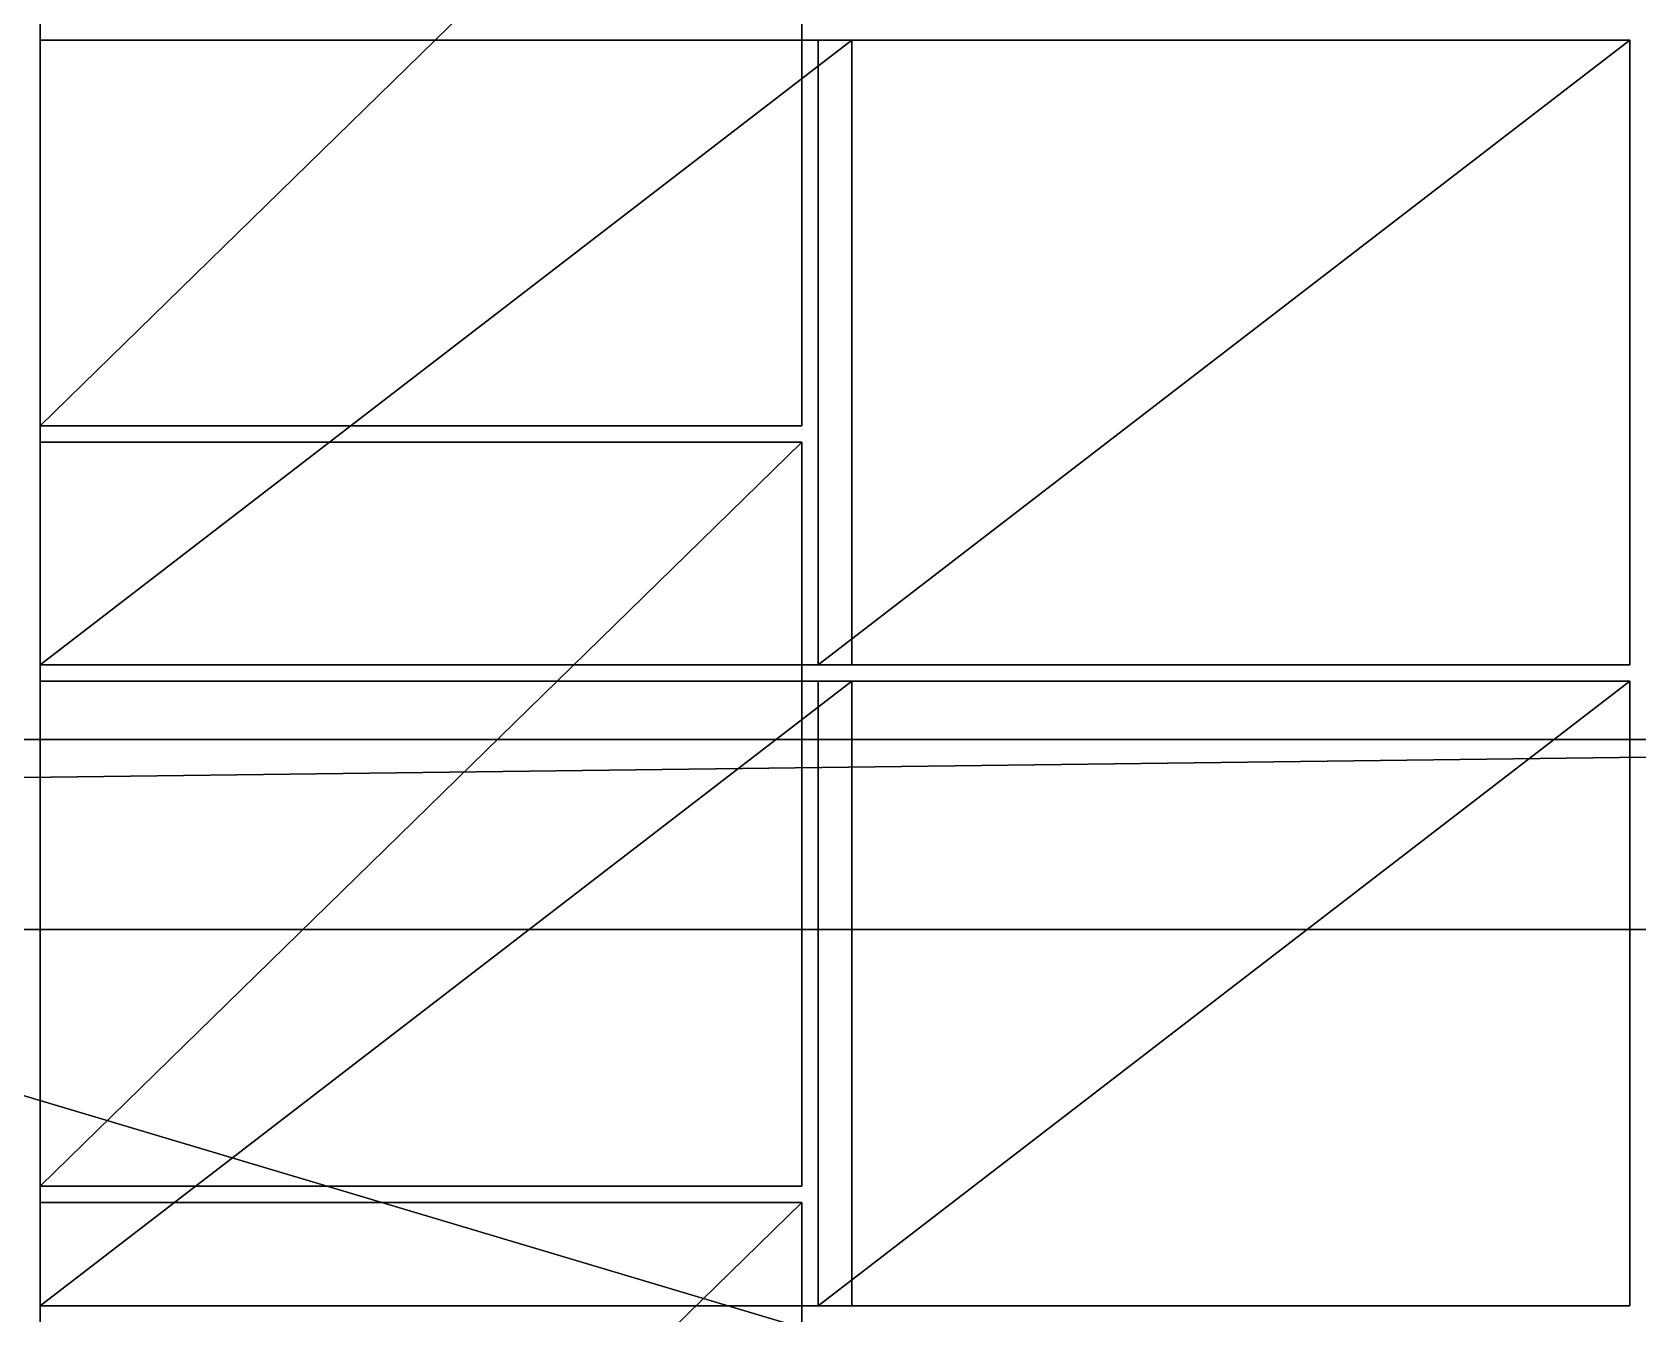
# Model space of a CAD drawing. Header units: millimetres. Extents: x -2700 to 8540, y -1280 to 1295.
# Drawn here: x 6241 to 7424, y -753 to 191 of the extents above; entities that cross this region are included whole.
import ezdxf

# ---------------------------------------------------------------- set-up
doc = ezdxf.new("R2010")
doc.units = ezdxf.units.MM

msp = doc.modelspace()

# ---------------------------------------------------------------- linework, layer by layer
at = {"layer": 'CAD_75LAB'}
for points in [[(8540, -1280, 1090), (-40, -1280, 1090), (-40, 1280, 1090)], [(8540, 1280, 1090), (8540, -1280, 1090), (-40, 1280, 1090)], [(8540, -1280, 1180), (-40, 1280, 1180), (-40, -1280, 1180)], [(8540, 1280, 1180), (-40, 1280, 1180), (8540, -1280, 1180)], [(6247, -99, 1183), (6247, 449, 1327), (6247, 449, 1183)], [(6247, -99, 1327), (6247, 449, 1327), (6247, -99, 1183)], [(6808, 449, 1183), (6247, -99, 1183), (6247, 449, 1183)], [(6808, 449, 1183), (6808, -99, 1183), (6247, -99, 1183)], [(6808, 449, 1327), (6247, 449, 1327), (6247, -99, 1327)], [(6808, 449, 1327), (6247, -99, 1327), (6808, -99, 1327)], [(6247, -99, 1333), (6247, 449, 1477), (6247, 449, 1333)], [(6247, -99, 1477), (6247, 449, 1477), (6247, -99, 1333)], [(6808, 449, 1333), (6247, -99, 1333), (6247, 449, 1333)], [(6808, 449, 1333), (6808, -99, 1333), (6247, -99, 1333)], [(6808, 449, 1477), (6247, 449, 1477), (6247, -99, 1477)], [(6808, 449, 1477), (6247, -99, 1477), (6808, -99, 1477)], [(6247, -99, 1483), (6247, 449, 1627), (6247, 449, 1483)], [(6247, -99, 1627), (6247, 449, 1627), (6247, -99, 1483)], [(6808, 449, 1483), (6247, -99, 1483), (6247, 449, 1483)], [(6808, 449, 1483), (6808, -99, 1483), (6247, -99, 1483)], [(6808, 449, 1627), (6247, 449, 1627), (6247, -99, 1627)], [(6808, 449, 1627), (6247, -99, 1627), (6808, -99, 1627)], [(6247, -99, 1633), (6247, 449, 1777), (6247, 449, 1633)], [(6247, -99, 1777), (6247, 449, 1777), (6247, -99, 1633)], [(6808, 449, 1633), (6247, -99, 1633), (6247, 449, 1633)], [(6808, 449, 1633), (6808, -99, 1633), (6247, -99, 1633)], [(6808, 449, 1777), (6247, 449, 1777), (6247, -99, 1777)], [(6808, 449, 1777), (6247, -99, 1777), (6808, -99, 1777)], [(6247, -99, 1783), (6247, 449, 1927), (6247, 449, 1783)], [(6247, -99, 1927), (6247, 449, 1927), (6247, -99, 1783)], [(6808, 449, 1783), (6247, -99, 1783), (6247, 449, 1783)], [(6808, 449, 1783), (6808, -99, 1783), (6247, -99, 1783)], [(6808, 449, 1927), (6247, 449, 1927), (6247, -99, 1927)], [(6808, 449, 1927), (6247, -99, 1927), (6808, -99, 1927)], [(6247, -99, 1933), (6247, 449, 2077), (6247, 449, 1933)], [(6247, -99, 2077), (6247, 449, 2077), (6247, -99, 1933)], [(6808, 449, 1933), (6247, -99, 1933), (6247, 449, 1933)], [(6808, 449, 1933), (6808, -99, 1933), (6247, -99, 1933)], [(6808, 449, 2077), (6247, 449, 2077), (6247, -99, 2077)], [(6808, 449, 2077), (6247, -99, 2077), (6808, -99, 2077)], [(6247, -99, 2083), (6247, 449, 2227), (6247, 449, 2083)], [(6247, -99, 2227), (6247, 449, 2227), (6247, -99, 2083)], [(6808, 449, 2083), (6247, -99, 2083), (6247, 449, 2083)], [(6808, 449, 2083), (6808, -99, 2083), (6247, -99, 2083)], [(6808, 449, 2227), (6247, 449, 2227), (6247, -99, 2227)], [(6808, 449, 2227), (6247, -99, 2227), (6808, -99, 2227)], [(6247, -99, 2233), (6247, 449, 2377), (6247, 449, 2233)], [(6247, -99, 2377), (6247, 449, 2377), (6247, -99, 2233)], [(6808, 449, 2233), (6247, -99, 2233), (6247, 449, 2233)], [(6808, 449, 2233), (6808, -99, 2233), (6247, -99, 2233)], [(6808, 449, 2377), (6247, 449, 2377), (6247, -99, 2377)], [(6808, 449, 2377), (6247, -99, 2377), (6808, -99, 2377)], [(6247, -99, 2383), (6247, 449, 2527), (6247, 449, 2383)], [(6247, -99, 2527), (6247, 449, 2527), (6247, -99, 2383)], [(6808, 449, 2383), (6247, -99, 2383), (6247, 449, 2383)], [(6808, 449, 2383), (6808, -99, 2383), (6247, -99, 2383)], [(6808, 449, 2527), (6247, 449, 2527), (6247, -99, 2527)], [(6808, 449, 2527), (6247, -99, 2527), (6808, -99, 2527)], [(6247, -99, 2533), (6247, 449, 2677), (6247, 449, 2533)], [(6247, -99, 2677), (6247, 449, 2677), (6247, -99, 2533)], [(6808, 449, 2533), (6247, -99, 2533), (6247, 449, 2533)], [(6808, 449, 2533), (6808, -99, 2533), (6247, -99, 2533)], [(6808, 449, 2677), (6247, 449, 2677), (6247, -99, 2677)], [(6808, 449, 2677), (6247, -99, 2677), (6808, -99, 2677)], [(6808, -99, 1183), (6808, 449, 1183), (6808, 449, 1327)], [(6808, -99, 1327), (6808, -99, 1183), (6808, 449, 1327)], [(6808, -99, 1333), (6808, 449, 1333), (6808, 449, 1477)], [(6808, -99, 1477), (6808, -99, 1333), (6808, 449, 1477)], [(6808, -99, 1483), (6808, 449, 1483), (6808, 449, 1627)], [(6808, -99, 1627), (6808, -99, 1483), (6808, 449, 1627)], [(6808, -99, 1633), (6808, 449, 1633), (6808, 449, 1777)], [(6808, -99, 1777), (6808, -99, 1633), (6808, 449, 1777)], [(6808, -99, 1783), (6808, 449, 1783), (6808, 449, 1927)], [(6808, -99, 1927), (6808, -99, 1783), (6808, 449, 1927)], [(6808, -99, 1933), (6808, 449, 1933), (6808, 449, 2077)], [(6808, -99, 2077), (6808, -99, 1933), (6808, 449, 2077)], [(6808, -99, 2083), (6808, 449, 2083), (6808, 449, 2227)], [(6808, -99, 2227), (6808, -99, 2083), (6808, 449, 2227)], [(6808, -99, 2233), (6808, 449, 2233), (6808, 449, 2377)], [(6808, -99, 2377), (6808, -99, 2233), (6808, 449, 2377)], [(6808, -99, 2383), (6808, 449, 2383), (6808, 449, 2527)], [(6808, -99, 2527), (6808, -99, 2383), (6808, 449, 2527)], [(6808, -99, 2533), (6808, 449, 2533), (6808, 449, 2677)], [(6808, -99, 2677), (6808, -99, 2533), (6808, 449, 2677)], [(6247, -275, 2683), (6247, 185, 2821), (6247, 185, 2683)], [(6247, -275, 2821), (6247, 185, 2821), (6247, -275, 2683)], [(6845, 185, 2821), (6845, 185, 2683), (6247, 185, 2683)], [(6845, 185, 2821), (6247, 185, 2683), (6247, 185, 2821)], [(6845, 185, 2683), (6247, -275, 2683), (6247, 185, 2683)], [(6845, 185, 2683), (6845, -275, 2683), (6247, -275, 2683)], [(6845, 185, 2821), (6247, 185, 2821), (6247, -275, 2821)], [(6845, 185, 2821), (6247, -275, 2821), (6845, -275, 2821)], [(6247, -275, 2827), (6247, 185, 2965), (6247, 185, 2827)], [(6247, -275, 2965), (6247, 185, 2965), (6247, -275, 2827)], [(6845, 185, 2965), (6845, 185, 2827), (6247, 185, 2827)], [(6845, 185, 2965), (6247, 185, 2827), (6247, 185, 2965)], [(6845, 185, 2827), (6247, -275, 2827), (6247, 185, 2827)], [(6845, 185, 2827), (6845, -275, 2827), (6247, -275, 2827)], [(6845, 185, 2965), (6247, 185, 2965), (6247, -275, 2965)], [(6845, 185, 2965), (6247, -275, 2965), (6845, -275, 2965)], [(6247, -275, 2971), (6247, 185, 3109), (6247, 185, 2971)], [(6247, -275, 3109), (6247, 185, 3109), (6247, -275, 2971)], [(6845, 185, 3109), (6845, 185, 2971), (6247, 185, 2971)], [(6845, 185, 3109), (6247, 185, 2971), (6247, 185, 3109)], [(6845, 185, 2971), (6247, -275, 2971), (6247, 185, 2971)], [(6845, 185, 2971), (6845, -275, 2971), (6247, -275, 2971)], [(6845, 185, 3109), (6247, 185, 3109), (6247, -275, 3109)], [(6845, 185, 3109), (6247, -275, 3109), (6845, -275, 3109)], [(6247, -275, 3115), (6247, 185, 3253), (6247, 185, 3115)], [(6247, -275, 3253), (6247, 185, 3253), (6247, -275, 3115)], [(6845, 185, 3253), (6845, 185, 3115), (6247, 185, 3115)], [(6845, 185, 3253), (6247, 185, 3115), (6247, 185, 3253)], [(6845, 185, 3115), (6247, -275, 3115), (6247, 185, 3115)], [(6845, 185, 3115), (6845, -275, 3115), (6247, -275, 3115)], [(6845, 185, 3253), (6247, 185, 3253), (6247, -275, 3253)], [(6845, 185, 3253), (6247, -275, 3253), (6845, -275, 3253)], [(6247, -275, 3259), (6247, 185, 3397), (6247, 185, 3259)], [(6247, -275, 3397), (6247, 185, 3397), (6247, -275, 3259)], [(6845, 185, 3397), (6845, 185, 3259), (6247, 185, 3259)], [(6845, 185, 3397), (6247, 185, 3259), (6247, 185, 3397)], [(6845, 185, 3259), (6247, -275, 3259), (6247, 185, 3259)], [(6845, 185, 3259), (6845, -275, 3259), (6247, -275, 3259)], [(6845, 185, 3397), (6247, 185, 3397), (6247, -275, 3397)], [(6845, 185, 3397), (6247, -275, 3397), (6845, -275, 3397)], [(6247, -275, 3403), (6247, 185, 3541), (6247, 185, 3403)], [(6247, -275, 3541), (6247, 185, 3541), (6247, -275, 3403)], [(6845, 185, 3541), (6845, 185, 3403), (6247, 185, 3403)], [(6845, 185, 3541), (6247, 185, 3403), (6247, 185, 3541)], [(6845, 185, 3403), (6247, -275, 3403), (6247, 185, 3403)], [(6845, 185, 3403), (6845, -275, 3403), (6247, -275, 3403)], [(6845, 185, 3541), (6247, 185, 3541), (6247, -275, 3541)], [(6845, 185, 3541), (6247, -275, 3541), (6845, -275, 3541)], [(6820, -275, 1183), (6820, 185, 1321), (6820, 185, 1183)], [(6820, -275, 1321), (6820, 185, 1321), (6820, -275, 1183)], [(7418, 185, 1321), (7418, 185, 1183), (6820, 185, 1183)], [(7418, 185, 1321), (6820, 185, 1183), (6820, 185, 1321)], [(7418, 185, 1183), (6820, -275, 1183), (6820, 185, 1183)], [(7418, 185, 1183), (7418, -275, 1183), (6820, -275, 1183)], [(7418, 185, 1321), (6820, 185, 1321), (6820, -275, 1321)], [(7418, 185, 1321), (6820, -275, 1321), (7418, -275, 1321)], [(6820, -275, 1327), (6820, 185, 1465), (6820, 185, 1327)], [(6820, -275, 1465), (6820, 185, 1465), (6820, -275, 1327)], [(7418, 185, 1465), (7418, 185, 1327), (6820, 185, 1327)], [(7418, 185, 1465), (6820, 185, 1327), (6820, 185, 1465)], [(7418, 185, 1327), (6820, -275, 1327), (6820, 185, 1327)], [(7418, 185, 1327), (7418, -275, 1327), (6820, -275, 1327)], [(7418, 185, 1465), (6820, 185, 1465), (6820, -275, 1465)], [(7418, 185, 1465), (6820, -275, 1465), (7418, -275, 1465)], [(6820, -275, 1471), (6820, 185, 1609), (6820, 185, 1471)], [(6820, -275, 1609), (6820, 185, 1609), (6820, -275, 1471)], [(7418, 185, 1609), (7418, 185, 1471), (6820, 185, 1471)], [(7418, 185, 1609), (6820, 185, 1471), (6820, 185, 1609)], [(7418, 185, 1471), (6820, -275, 1471), (6820, 185, 1471)], [(7418, 185, 1471), (7418, -275, 1471), (6820, -275, 1471)], [(7418, 185, 1609), (6820, 185, 1609), (6820, -275, 1609)], [(7418, 185, 1609), (6820, -275, 1609), (7418, -275, 1609)], [(6820, -275, 1615), (6820, 185, 1753), (6820, 185, 1615)], [(6820, -275, 1753), (6820, 185, 1753), (6820, -275, 1615)], [(7418, 185, 1753), (7418, 185, 1615), (6820, 185, 1615)], [(7418, 185, 1753), (6820, 185, 1615), (6820, 185, 1753)], [(7418, 185, 1615), (6820, -275, 1615), (6820, 185, 1615)], [(7418, 185, 1615), (7418, -275, 1615), (6820, -275, 1615)], [(7418, 185, 1753), (6820, 185, 1753), (6820, -275, 1753)], [(7418, 185, 1753), (6820, -275, 1753), (7418, -275, 1753)], [(6820, -275, 1759), (6820, 185, 1897), (6820, 185, 1759)], [(6820, -275, 1897), (6820, 185, 1897), (6820, -275, 1759)], [(7418, 185, 1897), (7418, 185, 1759), (6820, 185, 1759)], [(7418, 185, 1897), (6820, 185, 1759), (6820, 185, 1897)], [(7418, 185, 1759), (6820, -275, 1759), (6820, 185, 1759)], [(7418, 185, 1759), (7418, -275, 1759), (6820, -275, 1759)], [(7418, 185, 1897), (6820, 185, 1897), (6820, -275, 1897)], [(7418, 185, 1897), (6820, -275, 1897), (7418, -275, 1897)], [(6820, -275, 1903), (6820, 185, 2041), (6820, 185, 1903)], [(6820, -275, 2041), (6820, 185, 2041), (6820, -275, 1903)], [(7418, 185, 2041), (7418, 185, 1903), (6820, 185, 1903)], [(7418, 185, 2041), (6820, 185, 1903), (6820, 185, 2041)], [(7418, 185, 1903), (6820, -275, 1903), (6820, 185, 1903)], [(7418, 185, 1903), (7418, -275, 1903), (6820, -275, 1903)], [(7418, 185, 2041), (6820, 185, 2041), (6820, -275, 2041)], [(7418, 185, 2041), (6820, -275, 2041), (7418, -275, 2041)], [(6820, -275, 2047), (6820, 185, 2185), (6820, 185, 2047)], [(6820, -275, 2185), (6820, 185, 2185), (6820, -275, 2047)], [(7418, 185, 2185), (7418, 185, 2047), (6820, 185, 2047)], [(7418, 185, 2185), (6820, 185, 2047), (6820, 185, 2185)], [(7418, 185, 2047), (6820, -275, 2047), (6820, 185, 2047)], [(7418, 185, 2047), (7418, -275, 2047), (6820, -275, 2047)], [(7418, 185, 2185), (6820, 185, 2185), (6820, -275, 2185)], [(7418, 185, 2185), (6820, -275, 2185), (7418, -275, 2185)], [(6820, -275, 2191), (6820, 185, 2329), (6820, 185, 2191)], [(6820, -275, 2329), (6820, 185, 2329), (6820, -275, 2191)], [(7418, 185, 2329), (7418, 185, 2191), (6820, 185, 2191)], [(7418, 185, 2329), (6820, 185, 2191), (6820, 185, 2329)], [(7418, 185, 2191), (6820, -275, 2191), (6820, 185, 2191)], [(7418, 185, 2191), (7418, -275, 2191), (6820, -275, 2191)], [(7418, 185, 2329), (6820, 185, 2329), (6820, -275, 2329)], [(7418, 185, 2329), (6820, -275, 2329), (7418, -275, 2329)], [(6820, -275, 2335), (6820, 185, 2473), (6820, 185, 2335)], [(6820, -275, 2473), (6820, 185, 2473), (6820, -275, 2335)], [(7418, 185, 2473), (7418, 185, 2335), (6820, 185, 2335)], [(7418, 185, 2473), (6820, 185, 2335), (6820, 185, 2473)], [(7418, 185, 2335), (6820, -275, 2335), (6820, 185, 2335)], [(7418, 185, 2335), (7418, -275, 2335), (6820, -275, 2335)], [(7418, 185, 2473), (6820, 185, 2473), (6820, -275, 2473)], [(7418, 185, 2473), (6820, -275, 2473), (7418, -275, 2473)], [(6820, -275, 2479), (6820, 185, 2617), (6820, 185, 2479)], [(6820, -275, 2617), (6820, 185, 2617), (6820, -275, 2479)], [(7418, 185, 2617), (7418, 185, 2479), (6820, 185, 2479)], [(7418, 185, 2617), (6820, 185, 2479), (6820, 185, 2617)], [(7418, 185, 2479), (6820, -275, 2479), (6820, 185, 2479)], [(7418, 185, 2479), (7418, -275, 2479), (6820, -275, 2479)], [(7418, 185, 2617), (6820, 185, 2617), (6820, -275, 2617)], [(7418, 185, 2617), (6820, -275, 2617), (7418, -275, 2617)], [(6845, -275, 2683), (6845, 185, 2683), (6845, 185, 2821)], [(6845, -275, 2821), (6845, -275, 2683), (6845, 185, 2821)], [(6845, -275, 2827), (6845, 185, 2827), (6845, 185, 2965)], [(6845, -275, 2965), (6845, -275, 2827), (6845, 185, 2965)], [(6845, -275, 2971), (6845, 185, 2971), (6845, 185, 3109)], [(6845, -275, 3109), (6845, -275, 2971), (6845, 185, 3109)], [(6845, -275, 3115), (6845, 185, 3115), (6845, 185, 3253)], [(6845, -275, 3253), (6845, -275, 3115), (6845, 185, 3253)], [(6845, -275, 3259), (6845, 185, 3259), (6845, 185, 3397)], [(6845, -275, 3397), (6845, -275, 3259), (6845, 185, 3397)], [(6845, -275, 3403), (6845, 185, 3403), (6845, 185, 3541)], [(6845, -275, 3541), (6845, -275, 3403), (6845, 185, 3541)], [(7418, -275, 1183), (7418, 185, 1183), (7418, 185, 1321)], [(7418, -275, 1321), (7418, -275, 1183), (7418, 185, 1321)], [(7418, -275, 1327), (7418, 185, 1327), (7418, 185, 1465)], [(7418, -275, 1465), (7418, -275, 1327), (7418, 185, 1465)], [(7418, -275, 1471), (7418, 185, 1471), (7418, 185, 1609)], [(7418, -275, 1609), (7418, -275, 1471), (7418, 185, 1609)], [(7418, -275, 1615), (7418, 185, 1615), (7418, 185, 1753)], [(7418, -275, 1753), (7418, -275, 1615), (7418, 185, 1753)], [(7418, -275, 1759), (7418, 185, 1759), (7418, 185, 1897)], [(7418, -275, 1897), (7418, -275, 1759), (7418, 185, 1897)], [(7418, -275, 1903), (7418, 185, 1903), (7418, 185, 2041)], [(7418, -275, 2041), (7418, -275, 1903), (7418, 185, 2041)], [(7418, -275, 2047), (7418, 185, 2047), (7418, 185, 2185)], [(7418, -275, 2185), (7418, -275, 2047), (7418, 185, 2185)], [(7418, -275, 2191), (7418, 185, 2191), (7418, 185, 2329)], [(7418, -275, 2329), (7418, -275, 2191), (7418, 185, 2329)], [(7418, -275, 2335), (7418, 185, 2335), (7418, 185, 2473)], [(7418, -275, 2473), (7418, -275, 2335), (7418, 185, 2473)], [(7418, -275, 2479), (7418, 185, 2479), (7418, 185, 2617)], [(7418, -275, 2617), (7418, -275, 2479), (7418, 185, 2617)], [(6808, -99, 1183), (6247, -99, 1327), (6247, -99, 1183)], [(6808, -99, 1327), (6247, -99, 1327), (6808, -99, 1183)], [(6808, -99, 1333), (6247, -99, 1477), (6247, -99, 1333)], [(6808, -99, 1477), (6247, -99, 1477), (6808, -99, 1333)], [(6808, -99, 1483), (6247, -99, 1627), (6247, -99, 1483)], [(6808, -99, 1627), (6247, -99, 1627), (6808, -99, 1483)], [(6808, -99, 1633), (6247, -99, 1777), (6247, -99, 1633)], [(6808, -99, 1777), (6247, -99, 1777), (6808, -99, 1633)], [(6808, -99, 1783), (6247, -99, 1927), (6247, -99, 1783)], [(6808, -99, 1927), (6247, -99, 1927), (6808, -99, 1783)], [(6808, -99, 1933), (6247, -99, 2077), (6247, -99, 1933)], [(6808, -99, 2077), (6247, -99, 2077), (6808, -99, 1933)], [(6808, -99, 2083), (6247, -99, 2227), (6247, -99, 2083)], [(6808, -99, 2227), (6247, -99, 2227), (6808, -99, 2083)], [(6808, -99, 2233), (6247, -99, 2377), (6247, -99, 2233)], [(6808, -99, 2377), (6247, -99, 2377), (6808, -99, 2233)], [(6808, -99, 2383), (6247, -99, 2527), (6247, -99, 2383)], [(6808, -99, 2527), (6247, -99, 2527), (6808, -99, 2383)], [(6808, -99, 2533), (6247, -99, 2677), (6247, -99, 2533)], [(6808, -99, 2677), (6247, -99, 2677), (6808, -99, 2533)], [(6247, -659, 1183), (6247, -111, 1327), (6247, -111, 1183)], [(6247, -659, 1327), (6247, -111, 1327), (6247, -659, 1183)], [(6808, -111, 1183), (6247, -111, 1183), (6247, -111, 1327)], [(6808, -111, 1327), (6808, -111, 1183), (6247, -111, 1327)], [(6808, -111, 1183), (6247, -659, 1183), (6247, -111, 1183)], [(6808, -111, 1183), (6808, -659, 1183), (6247, -659, 1183)], [(6808, -111, 1327), (6247, -111, 1327), (6247, -659, 1327)], [(6808, -111, 1327), (6247, -659, 1327), (6808, -659, 1327)], [(6247, -659, 1333), (6247, -111, 1477), (6247, -111, 1333)], [(6247, -659, 1477), (6247, -111, 1477), (6247, -659, 1333)], [(6808, -111, 1333), (6247, -111, 1333), (6247, -111, 1477)], [(6808, -111, 1477), (6808, -111, 1333), (6247, -111, 1477)], [(6808, -111, 1333), (6247, -659, 1333), (6247, -111, 1333)], [(6808, -111, 1333), (6808, -659, 1333), (6247, -659, 1333)], [(6808, -111, 1477), (6247, -111, 1477), (6247, -659, 1477)], [(6808, -111, 1477), (6247, -659, 1477), (6808, -659, 1477)], [(6247, -659, 1483), (6247, -111, 1627), (6247, -111, 1483)], [(6247, -659, 1627), (6247, -111, 1627), (6247, -659, 1483)], [(6808, -111, 1483), (6247, -111, 1483), (6247, -111, 1627)], [(6808, -111, 1627), (6808, -111, 1483), (6247, -111, 1627)], [(6808, -111, 1483), (6247, -659, 1483), (6247, -111, 1483)], [(6808, -111, 1483), (6808, -659, 1483), (6247, -659, 1483)], [(6808, -111, 1627), (6247, -111, 1627), (6247, -659, 1627)], [(6808, -111, 1627), (6247, -659, 1627), (6808, -659, 1627)], [(6247, -659, 1633), (6247, -111, 1777), (6247, -111, 1633)], [(6247, -659, 1777), (6247, -111, 1777), (6247, -659, 1633)], [(6808, -111, 1633), (6247, -111, 1633), (6247, -111, 1777)], [(6808, -111, 1777), (6808, -111, 1633), (6247, -111, 1777)], [(6808, -111, 1633), (6247, -659, 1633), (6247, -111, 1633)], [(6808, -111, 1633), (6808, -659, 1633), (6247, -659, 1633)], [(6808, -111, 1777), (6247, -111, 1777), (6247, -659, 1777)], [(6808, -111, 1777), (6247, -659, 1777), (6808, -659, 1777)], [(6247, -659, 1783), (6247, -111, 1927), (6247, -111, 1783)], [(6247, -659, 1927), (6247, -111, 1927), (6247, -659, 1783)], [(6808, -111, 1783), (6247, -111, 1783), (6247, -111, 1927)], [(6808, -111, 1927), (6808, -111, 1783), (6247, -111, 1927)], [(6808, -111, 1783), (6247, -659, 1783), (6247, -111, 1783)], [(6808, -111, 1783), (6808, -659, 1783), (6247, -659, 1783)], [(6808, -111, 1927), (6247, -111, 1927), (6247, -659, 1927)], [(6808, -111, 1927), (6247, -659, 1927), (6808, -659, 1927)], [(6247, -659, 1933), (6247, -111, 2077), (6247, -111, 1933)], [(6247, -659, 2077), (6247, -111, 2077), (6247, -659, 1933)], [(6808, -111, 1933), (6247, -111, 1933), (6247, -111, 2077)], [(6808, -111, 2077), (6808, -111, 1933), (6247, -111, 2077)], [(6808, -111, 1933), (6247, -659, 1933), (6247, -111, 1933)], [(6808, -111, 1933), (6808, -659, 1933), (6247, -659, 1933)], [(6808, -111, 2077), (6247, -111, 2077), (6247, -659, 2077)], [(6808, -111, 2077), (6247, -659, 2077), (6808, -659, 2077)], [(6247, -659, 2083), (6247, -111, 2227), (6247, -111, 2083)], [(6247, -659, 2227), (6247, -111, 2227), (6247, -659, 2083)], [(6808, -111, 2083), (6247, -111, 2083), (6247, -111, 2227)], [(6808, -111, 2227), (6808, -111, 2083), (6247, -111, 2227)], [(6808, -111, 2083), (6247, -659, 2083), (6247, -111, 2083)], [(6808, -111, 2083), (6808, -659, 2083), (6247, -659, 2083)], [(6808, -111, 2227), (6247, -111, 2227), (6247, -659, 2227)], [(6808, -111, 2227), (6247, -659, 2227), (6808, -659, 2227)], [(6247, -659, 2233), (6247, -111, 2377), (6247, -111, 2233)], [(6247, -659, 2377), (6247, -111, 2377), (6247, -659, 2233)], [(6808, -111, 2233), (6247, -111, 2233), (6247, -111, 2377)], [(6808, -111, 2377), (6808, -111, 2233), (6247, -111, 2377)], [(6808, -111, 2233), (6247, -659, 2233), (6247, -111, 2233)], [(6808, -111, 2233), (6808, -659, 2233), (6247, -659, 2233)], [(6808, -111, 2377), (6247, -111, 2377), (6247, -659, 2377)], [(6808, -111, 2377), (6247, -659, 2377), (6808, -659, 2377)], [(6247, -659, 2383), (6247, -111, 2527), (6247, -111, 2383)], [(6247, -659, 2527), (6247, -111, 2527), (6247, -659, 2383)], [(6808, -111, 2383), (6247, -111, 2383), (6247, -111, 2527)], [(6808, -111, 2527), (6808, -111, 2383), (6247, -111, 2527)], [(6808, -111, 2383), (6247, -659, 2383), (6247, -111, 2383)], [(6808, -111, 2383), (6808, -659, 2383), (6247, -659, 2383)], [(6808, -111, 2527), (6247, -111, 2527), (6247, -659, 2527)], [(6808, -111, 2527), (6247, -659, 2527), (6808, -659, 2527)], [(6247, -659, 2533), (6247, -111, 2677), (6247, -111, 2533)], [(6247, -659, 2677), (6247, -111, 2677), (6247, -659, 2533)], [(6808, -111, 2533), (6247, -111, 2533), (6247, -111, 2677)], [(6808, -111, 2677), (6808, -111, 2533), (6247, -111, 2677)], [(6808, -111, 2533), (6247, -659, 2533), (6247, -111, 2533)], [(6808, -111, 2533), (6808, -659, 2533), (6247, -659, 2533)], [(6808, -111, 2677), (6247, -111, 2677), (6247, -659, 2677)], [(6808, -111, 2677), (6247, -659, 2677), (6808, -659, 2677)], [(6808, -659, 1183), (6808, -111, 1183), (6808, -111, 1327)], [(6808, -659, 1327), (6808, -659, 1183), (6808, -111, 1327)], [(6808, -659, 1333), (6808, -111, 1333), (6808, -111, 1477)], [(6808, -659, 1477), (6808, -659, 1333), (6808, -111, 1477)], [(6808, -659, 1483), (6808, -111, 1483), (6808, -111, 1627)], [(6808, -659, 1627), (6808, -659, 1483), (6808, -111, 1627)], [(6808, -659, 1633), (6808, -111, 1633), (6808, -111, 1777)], [(6808, -659, 1777), (6808, -659, 1633), (6808, -111, 1777)], [(6808, -659, 1783), (6808, -111, 1783), (6808, -111, 1927)], [(6808, -659, 1927), (6808, -659, 1783), (6808, -111, 1927)], [(6808, -659, 1933), (6808, -111, 1933), (6808, -111, 2077)], [(6808, -659, 2077), (6808, -659, 1933), (6808, -111, 2077)], [(6808, -659, 2083), (6808, -111, 2083), (6808, -111, 2227)], [(6808, -659, 2227), (6808, -659, 2083), (6808, -111, 2227)], [(6808, -659, 2233), (6808, -111, 2233), (6808, -111, 2377)], [(6808, -659, 2377), (6808, -659, 2233), (6808, -111, 2377)], [(6808, -659, 2383), (6808, -111, 2383), (6808, -111, 2527)], [(6808, -659, 2527), (6808, -659, 2383), (6808, -111, 2527)], [(6808, -659, 2533), (6808, -111, 2533), (6808, -111, 2677)], [(6808, -659, 2677), (6808, -659, 2533), (6808, -111, 2677)], [(6845, -275, 2821), (6247, -275, 2683), (6845, -275, 2683)], [(6845, -275, 2821), (6247, -275, 2821), (6247, -275, 2683)], [(6845, -275, 2965), (6247, -275, 2827), (6845, -275, 2827)], [(6845, -275, 2965), (6247, -275, 2965), (6247, -275, 2827)], [(6845, -275, 3109), (6247, -275, 2971), (6845, -275, 2971)], [(6845, -275, 3109), (6247, -275, 3109), (6247, -275, 2971)], [(6845, -275, 3253), (6247, -275, 3115), (6845, -275, 3115)], [(6845, -275, 3253), (6247, -275, 3253), (6247, -275, 3115)], [(6845, -275, 3397), (6247, -275, 3259), (6845, -275, 3259)], [(6845, -275, 3397), (6247, -275, 3397), (6247, -275, 3259)], [(6845, -275, 3541), (6247, -275, 3403), (6845, -275, 3403)], [(6845, -275, 3541), (6247, -275, 3541), (6247, -275, 3403)], [(7418, -275, 1321), (6820, -275, 1183), (7418, -275, 1183)], [(7418, -275, 1321), (6820, -275, 1321), (6820, -275, 1183)], [(7418, -275, 1465), (6820, -275, 1327), (7418, -275, 1327)], [(7418, -275, 1465), (6820, -275, 1465), (6820, -275, 1327)], [(7418, -275, 1609), (6820, -275, 1471), (7418, -275, 1471)], [(7418, -275, 1609), (6820, -275, 1609), (6820, -275, 1471)], [(7418, -275, 1753), (6820, -275, 1615), (7418, -275, 1615)], [(7418, -275, 1753), (6820, -275, 1753), (6820, -275, 1615)], [(7418, -275, 1897), (6820, -275, 1759), (7418, -275, 1759)], [(7418, -275, 1897), (6820, -275, 1897), (6820, -275, 1759)], [(7418, -275, 2041), (6820, -275, 1903), (7418, -275, 1903)], [(7418, -275, 2041), (6820, -275, 2041), (6820, -275, 1903)], [(7418, -275, 2185), (6820, -275, 2047), (7418, -275, 2047)], [(7418, -275, 2185), (6820, -275, 2185), (6820, -275, 2047)], [(7418, -275, 2329), (6820, -275, 2191), (7418, -275, 2191)], [(7418, -275, 2329), (6820, -275, 2329), (6820, -275, 2191)], [(7418, -275, 2473), (6820, -275, 2335), (7418, -275, 2335)], [(7418, -275, 2473), (6820, -275, 2473), (6820, -275, 2335)], [(7418, -275, 2617), (6820, -275, 2479), (7418, -275, 2479)], [(7418, -275, 2617), (6820, -275, 2617), (6820, -275, 2479)], [(6247, -747, 2683), (6247, -287, 2821), (6247, -287, 2683)], [(6247, -747, 2821), (6247, -287, 2821), (6247, -747, 2683)], [(6845, -287, 2821), (6845, -287, 2683), (6247, -287, 2683)], [(6845, -287, 2821), (6247, -287, 2683), (6247, -287, 2821)], [(6845, -287, 2683), (6247, -747, 2683), (6247, -287, 2683)], [(6845, -287, 2683), (6845, -747, 2683), (6247, -747, 2683)], [(6845, -287, 2821), (6247, -287, 2821), (6247, -747, 2821)], [(6845, -287, 2821), (6247, -747, 2821), (6845, -747, 2821)], [(6247, -747, 2827), (6247, -287, 2965), (6247, -287, 2827)], [(6247, -747, 2965), (6247, -287, 2965), (6247, -747, 2827)], [(6845, -287, 2965), (6845, -287, 2827), (6247, -287, 2827)], [(6845, -287, 2965), (6247, -287, 2827), (6247, -287, 2965)], [(6845, -287, 2827), (6247, -747, 2827), (6247, -287, 2827)], [(6845, -287, 2827), (6845, -747, 2827), (6247, -747, 2827)], [(6845, -287, 2965), (6247, -287, 2965), (6247, -747, 2965)], [(6845, -287, 2965), (6247, -747, 2965), (6845, -747, 2965)], [(6247, -747, 2971), (6247, -287, 3109), (6247, -287, 2971)], [(6247, -747, 3109), (6247, -287, 3109), (6247, -747, 2971)], [(6845, -287, 3109), (6845, -287, 2971), (6247, -287, 2971)], [(6845, -287, 3109), (6247, -287, 2971), (6247, -287, 3109)], [(6845, -287, 2971), (6247, -747, 2971), (6247, -287, 2971)], [(6845, -287, 2971), (6845, -747, 2971), (6247, -747, 2971)], [(6845, -287, 3109), (6247, -287, 3109), (6247, -747, 3109)], [(6845, -287, 3109), (6247, -747, 3109), (6845, -747, 3109)], [(6247, -747, 3115), (6247, -287, 3253), (6247, -287, 3115)], [(6247, -747, 3253), (6247, -287, 3253), (6247, -747, 3115)], [(6845, -287, 3253), (6845, -287, 3115), (6247, -287, 3115)], [(6845, -287, 3253), (6247, -287, 3115), (6247, -287, 3253)], [(6845, -287, 3115), (6247, -747, 3115), (6247, -287, 3115)], [(6845, -287, 3115), (6845, -747, 3115), (6247, -747, 3115)], [(6845, -287, 3253), (6247, -287, 3253), (6247, -747, 3253)], [(6845, -287, 3253), (6247, -747, 3253), (6845, -747, 3253)], [(6247, -747, 3259), (6247, -287, 3397), (6247, -287, 3259)], [(6247, -747, 3397), (6247, -287, 3397), (6247, -747, 3259)], [(6845, -287, 3397), (6845, -287, 3259), (6247, -287, 3259)], [(6845, -287, 3397), (6247, -287, 3259), (6247, -287, 3397)], [(6845, -287, 3259), (6247, -747, 3259), (6247, -287, 3259)], [(6845, -287, 3259), (6845, -747, 3259), (6247, -747, 3259)], [(6845, -287, 3397), (6247, -287, 3397), (6247, -747, 3397)], [(6845, -287, 3397), (6247, -747, 3397), (6845, -747, 3397)], [(6247, -747, 3403), (6247, -287, 3541), (6247, -287, 3403)], [(6247, -747, 3541), (6247, -287, 3541), (6247, -747, 3403)], [(6845, -287, 3541), (6845, -287, 3403), (6247, -287, 3403)], [(6845, -287, 3541), (6247, -287, 3403), (6247, -287, 3541)], [(6845, -287, 3403), (6247, -747, 3403), (6247, -287, 3403)], [(6845, -287, 3403), (6845, -747, 3403), (6247, -747, 3403)], [(6845, -287, 3541), (6247, -287, 3541), (6247, -747, 3541)], [(6845, -287, 3541), (6247, -747, 3541), (6845, -747, 3541)], [(6820, -747, 1183), (6820, -287, 1321), (6820, -287, 1183)], [(6820, -747, 1321), (6820, -287, 1321), (6820, -747, 1183)], [(7418, -287, 1321), (7418, -287, 1183), (6820, -287, 1183)], [(7418, -287, 1321), (6820, -287, 1183), (6820, -287, 1321)], [(7418, -287, 1183), (6820, -747, 1183), (6820, -287, 1183)], [(7418, -287, 1183), (7418, -747, 1183), (6820, -747, 1183)], [(7418, -287, 1321), (6820, -287, 1321), (6820, -747, 1321)], [(7418, -287, 1321), (6820, -747, 1321), (7418, -747, 1321)], [(6820, -747, 1327), (6820, -287, 1465), (6820, -287, 1327)], [(6820, -747, 1465), (6820, -287, 1465), (6820, -747, 1327)], [(7418, -287, 1465), (7418, -287, 1327), (6820, -287, 1327)], [(7418, -287, 1465), (6820, -287, 1327), (6820, -287, 1465)], [(7418, -287, 1327), (6820, -747, 1327), (6820, -287, 1327)], [(7418, -287, 1327), (7418, -747, 1327), (6820, -747, 1327)], [(7418, -287, 1465), (6820, -287, 1465), (6820, -747, 1465)], [(7418, -287, 1465), (6820, -747, 1465), (7418, -747, 1465)], [(6820, -747, 1471), (6820, -287, 1609), (6820, -287, 1471)], [(6820, -747, 1609), (6820, -287, 1609), (6820, -747, 1471)], [(7418, -287, 1609), (7418, -287, 1471), (6820, -287, 1471)], [(7418, -287, 1609), (6820, -287, 1471), (6820, -287, 1609)], [(7418, -287, 1471), (6820, -747, 1471), (6820, -287, 1471)], [(7418, -287, 1471), (7418, -747, 1471), (6820, -747, 1471)], [(7418, -287, 1609), (6820, -287, 1609), (6820, -747, 1609)], [(7418, -287, 1609), (6820, -747, 1609), (7418, -747, 1609)], [(6820, -747, 1615), (6820, -287, 1753), (6820, -287, 1615)], [(6820, -747, 1753), (6820, -287, 1753), (6820, -747, 1615)], [(7418, -287, 1753), (7418, -287, 1615), (6820, -287, 1615)], [(7418, -287, 1753), (6820, -287, 1615), (6820, -287, 1753)], [(7418, -287, 1615), (6820, -747, 1615), (6820, -287, 1615)], [(7418, -287, 1615), (7418, -747, 1615), (6820, -747, 1615)], [(7418, -287, 1753), (6820, -287, 1753), (6820, -747, 1753)], [(7418, -287, 1753), (6820, -747, 1753), (7418, -747, 1753)], [(6820, -747, 1759), (6820, -287, 1897), (6820, -287, 1759)], [(6820, -747, 1897), (6820, -287, 1897), (6820, -747, 1759)], [(7418, -287, 1897), (7418, -287, 1759), (6820, -287, 1759)], [(7418, -287, 1897), (6820, -287, 1759), (6820, -287, 1897)], [(7418, -287, 1759), (6820, -747, 1759), (6820, -287, 1759)], [(7418, -287, 1759), (7418, -747, 1759), (6820, -747, 1759)], [(7418, -287, 1897), (6820, -287, 1897), (6820, -747, 1897)], [(7418, -287, 1897), (6820, -747, 1897), (7418, -747, 1897)], [(6820, -747, 1903), (6820, -287, 2041), (6820, -287, 1903)], [(6820, -747, 2041), (6820, -287, 2041), (6820, -747, 1903)], [(7418, -287, 2041), (7418, -287, 1903), (6820, -287, 1903)], [(7418, -287, 2041), (6820, -287, 1903), (6820, -287, 2041)], [(7418, -287, 1903), (6820, -747, 1903), (6820, -287, 1903)], [(7418, -287, 1903), (7418, -747, 1903), (6820, -747, 1903)], [(7418, -287, 2041), (6820, -287, 2041), (6820, -747, 2041)], [(7418, -287, 2041), (6820, -747, 2041), (7418, -747, 2041)], [(6820, -747, 2047), (6820, -287, 2185), (6820, -287, 2047)], [(6820, -747, 2185), (6820, -287, 2185), (6820, -747, 2047)], [(7418, -287, 2185), (7418, -287, 2047), (6820, -287, 2047)], [(7418, -287, 2185), (6820, -287, 2047), (6820, -287, 2185)], [(7418, -287, 2047), (6820, -747, 2047), (6820, -287, 2047)], [(7418, -287, 2047), (7418, -747, 2047), (6820, -747, 2047)], [(7418, -287, 2185), (6820, -287, 2185), (6820, -747, 2185)], [(7418, -287, 2185), (6820, -747, 2185), (7418, -747, 2185)], [(6820, -747, 2191), (6820, -287, 2329), (6820, -287, 2191)], [(6820, -747, 2329), (6820, -287, 2329), (6820, -747, 2191)], [(7418, -287, 2329), (7418, -287, 2191), (6820, -287, 2191)], [(7418, -287, 2329), (6820, -287, 2191), (6820, -287, 2329)], [(7418, -287, 2191), (6820, -747, 2191), (6820, -287, 2191)], [(7418, -287, 2191), (7418, -747, 2191), (6820, -747, 2191)], [(7418, -287, 2329), (6820, -287, 2329), (6820, -747, 2329)], [(7418, -287, 2329), (6820, -747, 2329), (7418, -747, 2329)], [(6820, -747, 2335), (6820, -287, 2473), (6820, -287, 2335)], [(6820, -747, 2473), (6820, -287, 2473), (6820, -747, 2335)], [(7418, -287, 2473), (7418, -287, 2335), (6820, -287, 2335)], [(7418, -287, 2473), (6820, -287, 2335), (6820, -287, 2473)], [(7418, -287, 2335), (6820, -747, 2335), (6820, -287, 2335)], [(7418, -287, 2335), (7418, -747, 2335), (6820, -747, 2335)], [(7418, -287, 2473), (6820, -287, 2473), (6820, -747, 2473)], [(7418, -287, 2473), (6820, -747, 2473), (7418, -747, 2473)], [(6820, -747, 2479), (6820, -287, 2617), (6820, -287, 2479)], [(6820, -747, 2617), (6820, -287, 2617), (6820, -747, 2479)], [(7418, -287, 2617), (7418, -287, 2479), (6820, -287, 2479)], [(7418, -287, 2617), (6820, -287, 2479), (6820, -287, 2617)], [(7418, -287, 2479), (6820, -747, 2479), (6820, -287, 2479)], [(7418, -287, 2479), (7418, -747, 2479), (6820, -747, 2479)], [(7418, -287, 2617), (6820, -287, 2617), (6820, -747, 2617)], [(7418, -287, 2617), (6820, -747, 2617), (7418, -747, 2617)], [(6845, -747, 2683), (6845, -287, 2683), (6845, -287, 2821)], [(6845, -747, 2821), (6845, -747, 2683), (6845, -287, 2821)], [(6845, -747, 2827), (6845, -287, 2827), (6845, -287, 2965)], [(6845, -747, 2965), (6845, -747, 2827), (6845, -287, 2965)], [(6845, -747, 2971), (6845, -287, 2971), (6845, -287, 3109)], [(6845, -747, 3109), (6845, -747, 2971), (6845, -287, 3109)], [(6845, -747, 3115), (6845, -287, 3115), (6845, -287, 3253)], [(6845, -747, 3253), (6845, -747, 3115), (6845, -287, 3253)], [(6845, -747, 3259), (6845, -287, 3259), (6845, -287, 3397)], [(6845, -747, 3397), (6845, -747, 3259), (6845, -287, 3397)], [(6845, -747, 3403), (6845, -287, 3403), (6845, -287, 3541)], [(6845, -747, 3541), (6845, -747, 3403), (6845, -287, 3541)], [(7418, -747, 1183), (7418, -287, 1183), (7418, -287, 1321)], [(7418, -747, 1321), (7418, -747, 1183), (7418, -287, 1321)], [(7418, -747, 1327), (7418, -287, 1327), (7418, -287, 1465)], [(7418, -747, 1465), (7418, -747, 1327), (7418, -287, 1465)], [(7418, -747, 1471), (7418, -287, 1471), (7418, -287, 1609)], [(7418, -747, 1609), (7418, -747, 1471), (7418, -287, 1609)], [(7418, -747, 1615), (7418, -287, 1615), (7418, -287, 1753)], [(7418, -747, 1753), (7418, -747, 1615), (7418, -287, 1753)], [(7418, -747, 1759), (7418, -287, 1759), (7418, -287, 1897)], [(7418, -747, 1897), (7418, -747, 1759), (7418, -287, 1897)], [(7418, -747, 1903), (7418, -287, 1903), (7418, -287, 2041)], [(7418, -747, 2041), (7418, -747, 1903), (7418, -287, 2041)], [(7418, -747, 2047), (7418, -287, 2047), (7418, -287, 2185)], [(7418, -747, 2185), (7418, -747, 2047), (7418, -287, 2185)], [(7418, -747, 2191), (7418, -287, 2191), (7418, -287, 2329)], [(7418, -747, 2329), (7418, -747, 2191), (7418, -287, 2329)], [(7418, -747, 2335), (7418, -287, 2335), (7418, -287, 2473)], [(7418, -747, 2473), (7418, -747, 2335), (7418, -287, 2473)], [(7418, -747, 2479), (7418, -287, 2479), (7418, -287, 2617)], [(7418, -747, 2617), (7418, -747, 2479), (7418, -287, 2617)], [(8460, -330, 840), (-2700, -330, 840), (-2700, -330, 1090)], [(8460, -330, 1090), (8460, -330, 840), (-2700, -330, 1090)], [(8460, -330, 840), (-2700, -470, 840), (-2700, -330, 840)], [(8460, -330, 840), (8460, -470, 840), (-2700, -470, 840)], [(8460, -330, 1090), (-2700, -330, 1090), (-2700, -470, 1090)], [(8460, -330, 1090), (-2700, -470, 1090), (8460, -470, 1090)], [(8460, -470, 840), (-2700, -470, 1090), (-2700, -470, 840)], [(8460, -470, 1090), (-2700, -470, 1090), (8460, -470, 840)], [(6808, -659, 1183), (6247, -659, 1327), (6247, -659, 1183)], [(6808, -659, 1327), (6247, -659, 1327), (6808, -659, 1183)], [(6808, -659, 1333), (6247, -659, 1477), (6247, -659, 1333)], [(6808, -659, 1477), (6247, -659, 1477), (6808, -659, 1333)], [(6808, -659, 1483), (6247, -659, 1627), (6247, -659, 1483)], [(6808, -659, 1627), (6247, -659, 1627), (6808, -659, 1483)], [(6808, -659, 1633), (6247, -659, 1777), (6247, -659, 1633)], [(6808, -659, 1777), (6247, -659, 1777), (6808, -659, 1633)], [(6808, -659, 1783), (6247, -659, 1927), (6247, -659, 1783)], [(6808, -659, 1927), (6247, -659, 1927), (6808, -659, 1783)], [(6808, -659, 1933), (6247, -659, 2077), (6247, -659, 1933)], [(6808, -659, 2077), (6247, -659, 2077), (6808, -659, 1933)], [(6808, -659, 2083), (6247, -659, 2227), (6247, -659, 2083)], [(6808, -659, 2227), (6247, -659, 2227), (6808, -659, 2083)], [(6808, -659, 2233), (6247, -659, 2377), (6247, -659, 2233)], [(6808, -659, 2377), (6247, -659, 2377), (6808, -659, 2233)], [(6808, -659, 2383), (6247, -659, 2527), (6247, -659, 2383)], [(6808, -659, 2527), (6247, -659, 2527), (6808, -659, 2383)], [(6808, -659, 2533), (6247, -659, 2677), (6247, -659, 2533)], [(6808, -659, 2677), (6247, -659, 2677), (6808, -659, 2533)], [(6247, -1219, 1183), (6247, -671, 1327), (6247, -671, 1183)], [(6247, -1219, 1327), (6247, -671, 1327), (6247, -1219, 1183)], [(6808, -671, 1183), (6247, -671, 1183), (6247, -671, 1327)], [(6808, -671, 1327), (6808, -671, 1183), (6247, -671, 1327)], [(6808, -671, 1183), (6247, -1219, 1183), (6247, -671, 1183)], [(6808, -671, 1183), (6808, -1219, 1183), (6247, -1219, 1183)], [(6808, -671, 1327), (6247, -671, 1327), (6247, -1219, 1327)], [(6808, -671, 1327), (6247, -1219, 1327), (6808, -1219, 1327)], [(6247, -1219, 1333), (6247, -671, 1477), (6247, -671, 1333)], [(6247, -1219, 1477), (6247, -671, 1477), (6247, -1219, 1333)], [(6808, -671, 1333), (6247, -671, 1333), (6247, -671, 1477)], [(6808, -671, 1477), (6808, -671, 1333), (6247, -671, 1477)], [(6808, -671, 1333), (6247, -1219, 1333), (6247, -671, 1333)], [(6808, -671, 1333), (6808, -1219, 1333), (6247, -1219, 1333)], [(6808, -671, 1477), (6247, -671, 1477), (6247, -1219, 1477)], [(6808, -671, 1477), (6247, -1219, 1477), (6808, -1219, 1477)], [(6247, -1219, 1483), (6247, -671, 1627), (6247, -671, 1483)], [(6247, -1219, 1627), (6247, -671, 1627), (6247, -1219, 1483)], [(6808, -671, 1483), (6247, -671, 1483), (6247, -671, 1627)], [(6808, -671, 1627), (6808, -671, 1483), (6247, -671, 1627)], [(6808, -671, 1483), (6247, -1219, 1483), (6247, -671, 1483)], [(6808, -671, 1483), (6808, -1219, 1483), (6247, -1219, 1483)], [(6808, -671, 1627), (6247, -671, 1627), (6247, -1219, 1627)], [(6808, -671, 1627), (6247, -1219, 1627), (6808, -1219, 1627)], [(6247, -1219, 1633), (6247, -671, 1777), (6247, -671, 1633)], [(6247, -1219, 1777), (6247, -671, 1777), (6247, -1219, 1633)], [(6808, -671, 1633), (6247, -671, 1633), (6247, -671, 1777)], [(6808, -671, 1777), (6808, -671, 1633), (6247, -671, 1777)], [(6808, -671, 1633), (6247, -1219, 1633), (6247, -671, 1633)], [(6808, -671, 1633), (6808, -1219, 1633), (6247, -1219, 1633)], [(6808, -671, 1777), (6247, -671, 1777), (6247, -1219, 1777)], [(6808, -671, 1777), (6247, -1219, 1777), (6808, -1219, 1777)], [(6247, -1219, 1783), (6247, -671, 1927), (6247, -671, 1783)], [(6247, -1219, 1927), (6247, -671, 1927), (6247, -1219, 1783)], [(6808, -671, 1783), (6247, -671, 1783), (6247, -671, 1927)], [(6808, -671, 1927), (6808, -671, 1783), (6247, -671, 1927)], [(6808, -671, 1783), (6247, -1219, 1783), (6247, -671, 1783)], [(6808, -671, 1783), (6808, -1219, 1783), (6247, -1219, 1783)], [(6808, -671, 1927), (6247, -671, 1927), (6247, -1219, 1927)], [(6808, -671, 1927), (6247, -1219, 1927), (6808, -1219, 1927)], [(6247, -1219, 1933), (6247, -671, 2077), (6247, -671, 1933)], [(6247, -1219, 2077), (6247, -671, 2077), (6247, -1219, 1933)], [(6808, -671, 1933), (6247, -671, 1933), (6247, -671, 2077)], [(6808, -671, 2077), (6808, -671, 1933), (6247, -671, 2077)], [(6808, -671, 1933), (6247, -1219, 1933), (6247, -671, 1933)], [(6808, -671, 1933), (6808, -1219, 1933), (6247, -1219, 1933)], [(6808, -671, 2077), (6247, -671, 2077), (6247, -1219, 2077)], [(6808, -671, 2077), (6247, -1219, 2077), (6808, -1219, 2077)], [(6247, -1219, 2083), (6247, -671, 2227), (6247, -671, 2083)], [(6247, -1219, 2227), (6247, -671, 2227), (6247, -1219, 2083)], [(6808, -671, 2083), (6247, -671, 2083), (6247, -671, 2227)], [(6808, -671, 2227), (6808, -671, 2083), (6247, -671, 2227)], [(6808, -671, 2083), (6247, -1219, 2083), (6247, -671, 2083)], [(6808, -671, 2083), (6808, -1219, 2083), (6247, -1219, 2083)], [(6808, -671, 2227), (6247, -671, 2227), (6247, -1219, 2227)], [(6808, -671, 2227), (6247, -1219, 2227), (6808, -1219, 2227)], [(6247, -1219, 2233), (6247, -671, 2377), (6247, -671, 2233)], [(6247, -1219, 2377), (6247, -671, 2377), (6247, -1219, 2233)], [(6808, -671, 2233), (6247, -671, 2233), (6247, -671, 2377)], [(6808, -671, 2377), (6808, -671, 2233), (6247, -671, 2377)], [(6808, -671, 2233), (6247, -1219, 2233), (6247, -671, 2233)], [(6808, -671, 2233), (6808, -1219, 2233), (6247, -1219, 2233)], [(6808, -671, 2377), (6247, -671, 2377), (6247, -1219, 2377)], [(6808, -671, 2377), (6247, -1219, 2377), (6808, -1219, 2377)], [(6247, -1219, 2383), (6247, -671, 2527), (6247, -671, 2383)], [(6247, -1219, 2527), (6247, -671, 2527), (6247, -1219, 2383)], [(6808, -671, 2383), (6247, -671, 2383), (6247, -671, 2527)], [(6808, -671, 2527), (6808, -671, 2383), (6247, -671, 2527)], [(6808, -671, 2383), (6247, -1219, 2383), (6247, -671, 2383)], [(6808, -671, 2383), (6808, -1219, 2383), (6247, -1219, 2383)], [(6808, -671, 2527), (6247, -671, 2527), (6247, -1219, 2527)], [(6808, -671, 2527), (6247, -1219, 2527), (6808, -1219, 2527)], [(6247, -1219, 2533), (6247, -671, 2677), (6247, -671, 2533)], [(6247, -1219, 2677), (6247, -671, 2677), (6247, -1219, 2533)], [(6808, -671, 2533), (6247, -671, 2533), (6247, -671, 2677)], [(6808, -671, 2677), (6808, -671, 2533), (6247, -671, 2677)], [(6808, -671, 2533), (6247, -1219, 2533), (6247, -671, 2533)], [(6808, -671, 2533), (6808, -1219, 2533), (6247, -1219, 2533)], [(6808, -671, 2677), (6247, -671, 2677), (6247, -1219, 2677)], [(6808, -671, 2677), (6247, -1219, 2677), (6808, -1219, 2677)], [(6808, -1219, 1183), (6808, -671, 1183), (6808, -671, 1327)], [(6808, -1219, 1327), (6808, -1219, 1183), (6808, -671, 1327)], [(6808, -1219, 1333), (6808, -671, 1333), (6808, -671, 1477)], [(6808, -1219, 1477), (6808, -1219, 1333), (6808, -671, 1477)], [(6808, -1219, 1483), (6808, -671, 1483), (6808, -671, 1627)], [(6808, -1219, 1627), (6808, -1219, 1483), (6808, -671, 1627)], [(6808, -1219, 1633), (6808, -671, 1633), (6808, -671, 1777)], [(6808, -1219, 1777), (6808, -1219, 1633), (6808, -671, 1777)], [(6808, -1219, 1783), (6808, -671, 1783), (6808, -671, 1927)], [(6808, -1219, 1927), (6808, -1219, 1783), (6808, -671, 1927)], [(6808, -1219, 1933), (6808, -671, 1933), (6808, -671, 2077)], [(6808, -1219, 2077), (6808, -1219, 1933), (6808, -671, 2077)], [(6808, -1219, 2083), (6808, -671, 2083), (6808, -671, 2227)], [(6808, -1219, 2227), (6808, -1219, 2083), (6808, -671, 2227)], [(6808, -1219, 2233), (6808, -671, 2233), (6808, -671, 2377)], [(6808, -1219, 2377), (6808, -1219, 2233), (6808, -671, 2377)], [(6808, -1219, 2383), (6808, -671, 2383), (6808, -671, 2527)], [(6808, -1219, 2527), (6808, -1219, 2383), (6808, -671, 2527)], [(6808, -1219, 2533), (6808, -671, 2533), (6808, -671, 2677)], [(6808, -1219, 2677), (6808, -1219, 2533), (6808, -671, 2677)], [(6845, -747, 2821), (6247, -747, 2683), (6845, -747, 2683)], [(6845, -747, 2821), (6247, -747, 2821), (6247, -747, 2683)], [(6845, -747, 2965), (6247, -747, 2827), (6845, -747, 2827)], [(6845, -747, 2965), (6247, -747, 2965), (6247, -747, 2827)], [(6845, -747, 3109), (6247, -747, 2971), (6845, -747, 2971)], [(6845, -747, 3109), (6247, -747, 3109), (6247, -747, 2971)], [(6845, -747, 3253), (6247, -747, 3115), (6845, -747, 3115)], [(6845, -747, 3253), (6247, -747, 3253), (6247, -747, 3115)], [(6845, -747, 3397), (6247, -747, 3259), (6845, -747, 3259)], [(6845, -747, 3397), (6247, -747, 3397), (6247, -747, 3259)], [(6845, -747, 3541), (6247, -747, 3403), (6845, -747, 3403)], [(6845, -747, 3541), (6247, -747, 3541), (6247, -747, 3403)], [(7418, -747, 1321), (6820, -747, 1183), (7418, -747, 1183)], [(7418, -747, 1321), (6820, -747, 1321), (6820, -747, 1183)], [(7418, -747, 1465), (6820, -747, 1327), (7418, -747, 1327)], [(7418, -747, 1465), (6820, -747, 1465), (6820, -747, 1327)], [(7418, -747, 1609), (6820, -747, 1471), (7418, -747, 1471)], [(7418, -747, 1609), (6820, -747, 1609), (6820, -747, 1471)], [(7418, -747, 1753), (6820, -747, 1615), (7418, -747, 1615)], [(7418, -747, 1753), (6820, -747, 1753), (6820, -747, 1615)], [(7418, -747, 1897), (6820, -747, 1759), (7418, -747, 1759)], [(7418, -747, 1897), (6820, -747, 1897), (6820, -747, 1759)], [(7418, -747, 2041), (6820, -747, 1903), (7418, -747, 1903)], [(7418, -747, 2041), (6820, -747, 2041), (6820, -747, 1903)], [(7418, -747, 2185), (6820, -747, 2047), (7418, -747, 2047)], [(7418, -747, 2185), (6820, -747, 2185), (6820, -747, 2047)], [(7418, -747, 2329), (6820, -747, 2191), (7418, -747, 2191)], [(7418, -747, 2329), (6820, -747, 2329), (6820, -747, 2191)], [(7418, -747, 2473), (6820, -747, 2335), (7418, -747, 2335)], [(7418, -747, 2473), (6820, -747, 2473), (6820, -747, 2335)], [(7418, -747, 2617), (6820, -747, 2479), (7418, -747, 2479)], [(7418, -747, 2617), (6820, -747, 2617), (6820, -747, 2479)]]:
    msp.add_3dface(points, dxfattribs=at)

doc.saveas('drawing.dxf')
